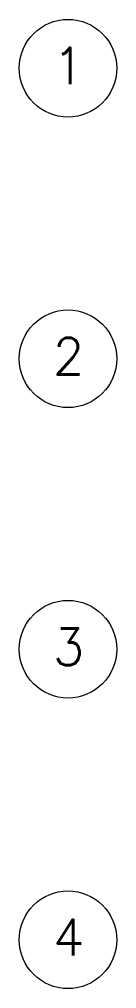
# Model space of a CAD drawing. Header units: millimetres. Extents: x -3518363 to 3223740, y -1530229 to 774657.
# Drawn here: x 2191895 to 2193268, y 188158 to 201772 of the extents above; entities that cross this region are included whole.
import ezdxf

# ---------------------------------------------------------------- set-up
doc = ezdxf.new("R2010")
doc.units = ezdxf.units.MM
doc.header["$LTSCALE"] = 15
doc.header["$MEASUREMENT"] = 0
doc.layers.add('texty', color=255, linetype='CONTINUOUS', lineweight=15)
doc.styles.add('romans', font='romans.shx')

msp = doc.modelspace()

# ---------------------------------------------------------------- linework, layer by layer
at = {"layer": 'texty', "linetype": 'ByBlock', "lineweight": 20, "ltscale": 5}
for centre in [(2192581.68, 201085), (2192581.68, 197005), (2192581.68, 192925), (2192581.68, 188845)]:
    msp.add_circle(centre, 686.696, dxfattribs=at)

# ---------------------------------------------------------------- texts
at = {"layer": 'texty', "ltscale": 20, "extrusion": (1.93959e-16, -3.39308e-16, -1), "style": 'romans', "text_generation_flag": 2}
for s, p in [('1', (-2192368.304, 200861.696)), ('2', (-2192368.304, 196781.696)), ('3', (-2192368.304, 192701.696)), ('4', (-2192368.304, 188621.696))]:
    msp.add_text(s, height=514.897, dxfattribs=at).set_placement(p)

doc.saveas('drawing.dxf')
